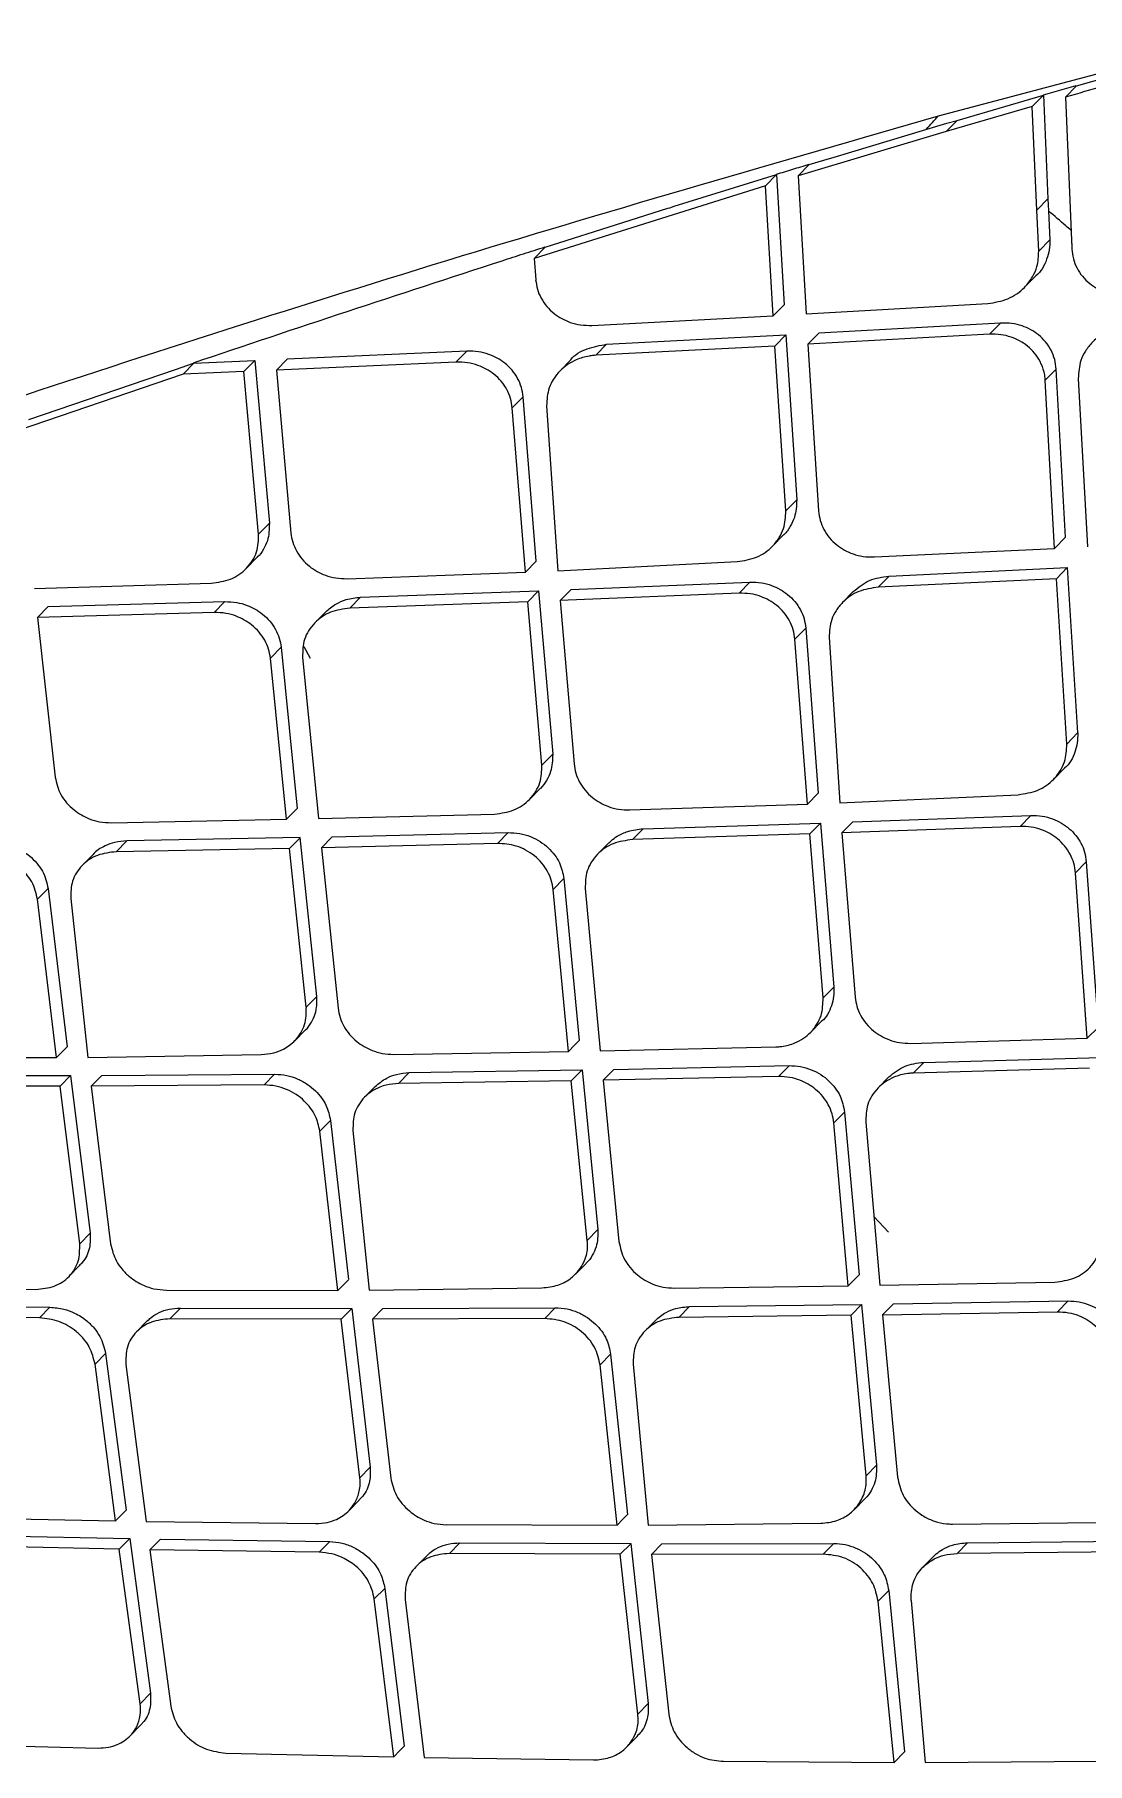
# Model space of a CAD drawing. Extents: x 939 to 1039, y 781 to 934.
# Drawn here: x 1024.192 to 1025.226, y 880.411 to 882.107 of the extents above; entities that cross this region are included whole.
import ezdxf

# ---------------------------------------------------------------- set-up
doc = ezdxf.new("R2010")
doc.units = 0
doc.header["$MEASUREMENT"] = 0
doc.layers.add('1', color=4, linetype='Continuous')

# ---------------------------------------------------------------- blocks, each defined once
blk = doc.blocks.new('Envoy')
at = {"layer": '1', "color": 3, "linetype": 'Continuous', "lineweight": 25}
for p, q in [((86.4257, 82.8524), (86.9914, 83.0027)), ((86.5612, 82.8819), (86.6465, 82.9058)), ((86.4908, 82.8617), (86.5288, 82.8726)), ((86.5287, 82.873), (86.5609, 82.8822)), ((86.5288, 82.873), (86.5331, 82.7709)), ((86.5503, 82.8708), (86.5613, 82.8819)), ((86.5503, 82.8708), (86.5563, 82.7304)), ((86.5178, 82.8615), (86.4331, 82.837)), ((86.444, 82.848), (86.4908, 82.8617)), ((86.5222, 82.7599), (86.5178, 82.8615)), ((86.4331, 82.837), (86.2879, 82.7936)), ((86.3232, 82.812), (86.4134, 82.8391)), ((86.4134, 82.839), (86.4339, 82.8451)), ((86.4331, 82.837), (86.444, 82.848)), ((86.434, 82.8451), (86.444, 82.848)), ((86.2879, 82.7936), (86.2988, 82.8046)), ((86.2989, 82.8046), (86.3133, 82.809)), ((86.3133, 82.809), (86.3232, 82.812)), ((86.2558, 82.7838), (86.0289, 82.7126)), ((86.1664, 82.7637), (86.2667, 82.7948)), ((86.2558, 82.7838), (86.2667, 82.7948)), ((86.2634, 82.6563), (86.2558, 82.7838)), ((86.2667, 82.795), (86.2741, 82.6672)), ((86.2879, 82.7936), (86.2957, 82.6581)), ((86.5222, 82.7599), (86.5331, 82.7709)), ((86.5331, 82.7709), (86.5337, 82.7592)), ((86.1159, 82.7478), (86.1602, 82.7618)), ((86.1602, 82.7618), (86.1619, 82.7623)), ((86.1619, 82.7623), (86.1664, 82.7637)), ((86.5241, 82.7198), (86.5223, 82.7599)), ((86.5337, 82.7592), (86.535, 82.7308)), ((86.0397, 82.7235), (86.1159, 82.7478)), ((86.0289, 82.7126), (86.0396, 82.7235)), ((86.5241, 82.7198), (86.535, 82.7308)), ((86.0289, 82.7126), (86.0304, 82.6916)), ((86.5101, 82.6843), (86.521, 82.6952)), ((86.2742, 82.6672), (86.2634, 82.6563)), ((86.2957, 82.6581), (86.4743, 82.6683)), ((86.0855, 82.6469), (86.2634, 82.6563)), ((86.4867, 82.6492), (86.3083, 82.6392)), ((86.4759, 82.6382), (86.4867, 82.6492)), ((86.1, 82.6283), (86.276, 82.6375)), ((86.2652, 82.6266), (86.276, 82.6375)), ((86.276, 82.6375), (86.2866, 82.4757)), ((86.2975, 82.6283), (86.3083, 82.6392)), ((86.4759, 82.6382), (86.2975, 82.6283)), ((85.7758, 82.6029), (85.7864, 82.6136)), ((85.9628, 82.6216), (85.7864, 82.6136)), ((85.9521, 82.6108), (85.9628, 82.6216)), ((86.0893, 82.6175), (86.1, 82.6283)), ((86.2652, 82.6266), (86.0893, 82.6175)), ((86.2759, 82.4649), (86.2652, 82.6266)), ((86.2975, 82.6283), (86.3081, 82.4648)), ((85.6842, 82.599), (85.5223, 82.5438)), ((85.5329, 82.5545), (85.6768, 82.6037)), ((85.6768, 82.6037), (85.6944, 82.6097)), ((85.6842, 82.599), (85.6948, 82.6097)), ((85.7438, 82.6015), (85.6842, 82.599)), ((85.6943, 82.6098), (85.7545, 82.6123)), ((85.7438, 82.6015), (85.7545, 82.6123)), ((85.7583, 82.442), (85.7438, 82.6015)), ((85.7545, 82.6123), (85.7689, 82.4527)), ((85.9521, 82.6108), (85.7758, 82.6029)), ((85.7758, 82.6029), (85.79, 82.4431)), ((86.0648, 82.613), (86.0541, 82.6021)), ((86.5305, 82.593), (86.5413, 82.6039)), ((86.5505, 82.439), (86.5413, 82.6039)), ((86.5397, 82.4281), (86.5305, 82.593)), ((86.5629, 82.5948), (86.5719, 82.4297)), ((86.0073, 82.5661), (86.018, 82.5769)), ((86.0202, 82.4049), (86.0073, 82.5661)), ((86.0308, 82.4157), (86.018, 82.5769)), ((86.0411, 82.5681), (86.052, 82.4062)), ((86.2759, 82.4649), (86.2866, 82.4757)), ((85.7583, 82.442), (85.7689, 82.4527)), ((86.2628, 82.4303), (86.2734, 82.4411)), ((86.3628, 82.4197), (86.5397, 82.4281)), ((86.5397, 82.4281), (86.5505, 82.439)), ((85.7462, 82.4084), (85.7567, 82.4191)), ((86.0202, 82.4049), (86.0308, 82.4157)), ((86.052, 82.4062), (86.2282, 82.4151)), ((85.5384, 82.3889), (85.7119, 82.394)), ((85.8452, 82.3984), (86.0202, 82.4049)), ((86.065, 82.3877), (86.2407, 82.3949)), ((86.23, 82.3841), (86.2406, 82.3949)), ((86.3665, 82.3901), (86.3772, 82.401)), ((86.5415, 82.3983), (86.3665, 82.3901)), ((86.3772, 82.401), (86.5522, 82.4092)), ((86.5522, 82.4092), (86.5415, 82.3983)), ((86.5517, 82.2361), (86.5415, 82.3983)), ((86.5522, 82.4092), (86.5623, 82.247)), ((85.8479, 82.3695), (85.8584, 82.3802)), ((85.8585, 82.3802), (86.0332, 82.3865)), ((86.0226, 82.3757), (86.0332, 82.3865)), ((86.0332, 82.3865), (86.047, 82.2263)), ((86.0544, 82.377), (86.065, 82.3877)), ((86.23, 82.3841), (86.0544, 82.377)), ((86.0544, 82.377), (86.068, 82.2166)), ((86.3421, 82.3857), (86.3314, 82.3749)), ((85.5414, 82.3604), (85.5519, 82.371)), ((85.7147, 82.3652), (85.5414, 82.3604)), ((85.5414, 82.3604), (85.5586, 82.2037)), ((85.5519, 82.371), (85.7252, 82.3759)), ((85.7147, 82.3652), (85.7252, 82.3759)), ((85.8241, 82.3657), (85.8135, 82.355)), ((86.0226, 82.3757), (85.8479, 82.3695)), ((86.0364, 82.2156), (86.0226, 82.3757)), ((86.2954, 82.3498), (86.2848, 82.339)), ((86.2954, 82.3498), (86.3076, 82.188)), ((85.7699, 82.3205), (85.7804, 82.3312)), ((85.7804, 82.3312), (85.7962, 82.173)), ((85.8026, 82.3317), (85.8088, 82.3204)), ((86.2971, 82.1773), (86.2848, 82.339)), ((86.3184, 82.3409), (86.3288, 82.1784)), ((85.7857, 82.1624), (85.7699, 82.3205)), ((85.8014, 82.3214), (85.817, 82.1631)), ((86.5517, 82.2361), (86.5623, 82.247)), ((86.047, 82.2263), (86.0364, 82.2156)), ((86.5386, 82.2015), (86.5492, 82.2123)), ((86.0242, 82.1819), (86.0347, 82.1925)), ((85.7857, 82.1624), (85.7962, 82.173)), ((86.1228, 82.1715), (86.2971, 82.1773)), ((86.2971, 82.1773), (86.3076, 82.188)), ((86.3288, 82.1784), (86.5041, 82.1865)), ((85.6138, 82.1589), (85.7857, 82.1624)), ((85.8171, 82.1631), (85.99, 82.1675)), ((86.1359, 82.1531), (86.3099, 82.1587)), ((86.2994, 82.148), (86.3099, 82.1587)), ((86.3099, 82.1587), (86.323, 81.9978)), ((86.331, 82.1491), (86.3416, 82.1598)), ((86.3416, 82.1598), (86.5164, 82.1662)), ((86.5058, 82.1554), (86.5164, 82.1662)), ((85.6186, 82.1305), (85.6291, 82.1411)), ((85.7992, 82.1444), (85.6291, 82.1411)), ((85.7887, 82.1337), (85.7991, 82.1443)), ((85.8156, 81.9885), (85.7992, 82.1444)), ((85.82, 82.1344), (85.8304, 82.145)), ((85.9927, 82.1386), (85.82, 82.1344)), ((85.8304, 82.145), (86.0032, 82.1493)), ((85.9927, 82.1386), (86.0032, 82.1493)), ((86.1016, 82.1387), (86.0911, 82.128)), ((86.1253, 82.1424), (86.1359, 82.1531)), ((86.2994, 82.148), (86.1253, 82.1424)), ((86.3125, 81.9871), (86.2994, 82.148)), ((86.5058, 82.1554), (86.331, 82.1491)), ((86.331, 82.1491), (86.344, 81.988)), ((85.5956, 82.1275), (85.5851, 82.117)), ((85.7887, 82.1337), (85.6186, 82.1305)), ((85.8051, 81.9779), (85.7887, 82.1337)), ((85.82, 82.1344), (85.8364, 81.9769)), ((86.5602, 82.1098), (86.5708, 82.1206)), ((86.5718, 81.9475), (86.5602, 82.1098)), ((86.5708, 82.1206), (86.5824, 81.9582)), ((85.5413, 82.0839), (85.5517, 82.0944)), ((85.5517, 82.0944), (85.5703, 81.9391)), ((86.058, 82.1042), (86.0475, 82.0935)), ((86.0625, 81.9346), (86.0475, 82.0935)), ((86.058, 82.1042), (86.073, 81.9452)), ((86.0789, 82.0944), (86.0937, 81.9352)), ((85.5599, 81.9286), (85.5413, 82.0839)), ((85.5739, 82.0847), (85.5907, 81.9287)), ((85.8051, 81.9779), (85.8156, 81.9885)), ((86.3125, 81.9871), (86.323, 81.9978)), ((85.7938, 81.9451), (85.8042, 81.9556)), ((86.3002, 81.9533), (86.3107, 81.964)), ((86.5718, 81.9475), (86.5824, 81.9582)), ((86.0937, 81.9352), (86.266, 81.9391)), ((86.3984, 81.9425), (86.5718, 81.9475)), ((85.3912, 81.9284), (85.5599, 81.9286)), ((85.5907, 81.9287), (85.7609, 81.9316)), ((85.8911, 81.9317), (86.0625, 81.9346)), ((86.107, 81.917), (86.2791, 81.9207)), ((86.2686, 81.91), (86.2791, 81.9206)), ((86.4008, 81.9133), (86.4113, 81.9239)), ((86.574, 81.9181), (86.4008, 81.9133)), ((86.4113, 81.9239), (86.5846, 81.9288)), ((85.4052, 81.9109), (85.5737, 81.911)), ((85.5634, 81.9004), (85.5737, 81.9109)), ((85.5738, 81.911), (85.593, 81.7563)), ((85.5941, 81.9005), (85.6045, 81.9111)), ((85.7637, 81.9017), (85.5941, 81.9005)), ((85.6045, 81.9111), (85.7741, 81.9122)), ((85.7637, 81.9017), (85.7741, 81.9122)), ((85.8958, 81.9032), (85.9062, 81.9138)), ((86.0653, 81.9058), (85.8958, 81.9032)), ((85.9062, 81.9138), (86.0758, 81.9164)), ((86.0758, 81.9164), (86.0653, 81.9058)), ((86.0809, 81.7492), (86.0653, 81.9058)), ((86.0758, 81.9164), (86.0914, 81.7598)), ((86.0965, 81.9064), (86.107, 81.917)), ((86.2686, 81.91), (86.0965, 81.9064)), ((86.0965, 81.9064), (86.1121, 81.748)), ((86.3771, 81.9096), (86.3666, 81.899)), ((85.5634, 81.9004), (85.3949, 81.9005)), ((85.5827, 81.7458), (85.5634, 81.9004)), ((85.5941, 81.9005), (85.6131, 81.7457)), ((85.8728, 81.9002), (85.8623, 81.8896)), ((86.323, 81.8645), (86.3335, 81.8751)), ((86.3335, 81.8751), (86.3477, 81.7154)), ((85.8288, 81.867), (85.8185, 81.8565)), ((85.8361, 81.7002), (85.8185, 81.8565)), ((85.8288, 81.867), (85.8465, 81.7108)), ((85.8509, 81.8572), (85.8668, 81.7003)), ((86.3372, 81.7048), (86.323, 81.8645)), ((86.3543, 81.8652), (86.3683, 81.7053)), ((86.3768, 81.7573), (86.3624, 81.7728)), ((85.593, 81.7563), (85.5827, 81.7458)), ((86.0809, 81.7492), (86.0914, 81.7598)), ((85.5721, 81.7138), (85.5823, 81.7242)), ((86.0693, 81.7161), (86.0798, 81.7267)), ((86.3372, 81.7048), (86.3477, 81.7154)), ((85.3729, 81.7031), (85.5396, 81.7012)), ((85.6678, 81.7004), (85.8361, 81.7002)), ((85.8361, 81.7002), (85.8465, 81.7107)), ((85.8668, 81.7003), (86.0365, 81.7027)), ((86.1664, 81.7024), (86.3372, 81.7048)), ((86.3683, 81.7053), (86.54, 81.7084)), ((85.3871, 81.6858), (85.5535, 81.6837)), ((85.5432, 81.6733), (85.5535, 81.6837)), ((85.6712, 81.6723), (85.6816, 81.6828)), ((85.6816, 81.6828), (85.8497, 81.6824)), ((85.8394, 81.6719), (85.8497, 81.6824)), ((85.8497, 81.6824), (85.868, 81.5267)), ((85.8804, 81.6825), (85.87, 81.6719)), ((85.8804, 81.6825), (86.0496, 81.6832)), ((86.0392, 81.6726), (86.0496, 81.6832)), ((86.1709, 81.6737), (86.1813, 81.6843)), ((86.1813, 81.6843), (86.3503, 81.6864)), ((86.3503, 81.6864), (86.3399, 81.6758)), ((86.3503, 81.6864), (86.365, 81.5288)), ((86.3814, 81.6869), (86.3709, 81.6763)), ((86.3814, 81.6869), (86.5529, 81.6899)), ((86.5529, 81.6899), (86.5424, 81.6792)), ((85.5432, 81.6733), (85.3768, 81.6754)), ((85.6491, 81.6702), (85.6386, 81.6596)), ((85.8394, 81.6719), (85.6712, 81.6723)), ((85.8577, 81.5163), (85.8394, 81.6719)), ((86.0392, 81.6726), (85.87, 81.6719)), ((85.87, 81.6719), (85.8881, 81.5161)), ((86.1479, 81.6708), (86.1375, 81.6602)), ((86.3399, 81.6758), (86.1709, 81.6737)), ((86.3546, 81.5183), (86.3399, 81.6758)), ((86.3709, 81.6763), (86.5424, 81.6792)), ((86.3709, 81.6763), (86.3856, 81.517)), ((85.6081, 81.6383), (85.5978, 81.6279)), ((85.6081, 81.6383), (85.6282, 81.4846)), ((86.0935, 81.627), (86.1039, 81.6375)), ((86.1039, 81.6375), (86.1206, 81.4803)), ((85.6179, 81.4741), (85.5978, 81.6279)), ((85.6281, 81.6276), (85.648, 81.4736)), ((86.1102, 81.4698), (86.0935, 81.627)), ((86.1259, 81.6277), (86.1408, 81.4698)), ((86.3546, 81.5183), (86.365, 81.5288)), ((85.8577, 81.5163), (85.868, 81.5267)), ((85.8469, 81.484), (85.8571, 81.4944)), ((86.3428, 81.485), (86.3533, 81.4956)), ((85.4528, 81.4776), (85.6179, 81.4741)), ((85.6179, 81.4741), (85.6282, 81.4846)), ((85.4685, 81.4603), (85.6319, 81.4567)), ((85.648, 81.4736), (85.8143, 81.4714)), ((85.9423, 81.4704), (86.1102, 81.4698)), ((86.1408, 81.4698), (86.3101, 81.4717)), ((86.4395, 81.471), (86.6097, 81.4727)), ((85.6216, 81.4463), (85.4583, 81.4499)), ((85.6319, 81.4567), (85.6216, 81.4463)), ((85.642, 81.2945), (85.6216, 81.4463)), ((85.6319, 81.4567), (85.6523, 81.3049)), ((85.8178, 81.4433), (85.6517, 81.4457)), ((85.6517, 81.4457), (85.6721, 81.2923)), ((85.662, 81.4561), (85.8281, 81.4537)), ((85.8178, 81.4433), (85.8281, 81.4537)), ((85.9456, 81.4421), (85.9559, 81.4525)), ((85.9559, 81.4525), (86.1237, 81.4518)), ((86.1133, 81.4413), (86.1237, 81.4517)), ((86.1237, 81.4518), (86.1409, 81.295)), ((86.1439, 81.4412), (86.1542, 81.4517)), ((86.1542, 81.4517), (86.323, 81.4519)), ((86.3126, 81.4414), (86.323, 81.4519)), ((86.4439, 81.4421), (86.4543, 81.4526)), ((86.6122, 81.4436), (86.4439, 81.4421)), ((86.4543, 81.4526), (86.6227, 81.4542)), ((85.9234, 81.4399), (85.9129, 81.4294)), ((86.1133, 81.4413), (85.9456, 81.4421)), ((86.1305, 81.2846), (86.1133, 81.4413)), ((86.3126, 81.4414), (86.1439, 81.4412)), ((86.1439, 81.4412), (86.1609, 81.2843)), ((86.4209, 81.4391), (86.4105, 81.4286)), ((85.8719, 81.3975), (85.8822, 81.4079)), ((85.891, 81.2426), (85.8719, 81.3975)), ((85.8823, 81.4079), (85.9012, 81.253)), ((85.9022, 81.3971), (85.921, 81.242)), ((86.3665, 81.3954), (86.3769, 81.4059)), ((86.3822, 81.2371), (86.3665, 81.3954)), ((86.3769, 81.4059), (86.3925, 81.2476)), ((86.3988, 81.3959), (86.4127, 81.237)), ((85.642, 81.2945), (85.6523, 81.3049)), ((86.1409, 81.295), (86.1306, 81.2846)), ((85.632, 81.263), (85.6422, 81.2734)), ((86.1196, 81.2521), (86.1298, 81.2625)), ((85.4375, 81.2553), (85.6008, 81.2512)), ((85.7261, 81.2463), (85.891, 81.2426)), ((85.921, 81.242), (86.087, 81.2395)), ((86.3822, 81.2371), (86.3925, 81.2476)), ((86.2147, 81.2382), (86.3822, 81.2371)), ((86.4127, 81.237), (86.5814, 81.2384))]:
    blk.add_line(p, q, dxfattribs=at)
at = {"layer": '1', "color": 3, "linetype": 'Continuous', "lineweight": 25, "flags": 128}
for points in [[(86.5288, 82.8727), (86.5226, 82.8664), (86.5178, 82.8615)], [(85.5599, 81.9286), (85.5657, 81.9345), (85.5703, 81.9391)], [(86.0625, 81.9346), (86.0684, 81.9406), (86.073, 81.9452)], [(86.1102, 81.4698), (86.116, 81.4757), (86.1206, 81.4803)], [(85.891, 81.2426), (85.8967, 81.2484), (85.9013, 81.253)]]:
    blk.add_lwpolyline(points, dxfattribs=at)
at = {"layer": '1', "color": 3, "linetype": 'Continuous', "lineweight": 25}
for points, knots in [([(86.608, 85.1276), (86.495, 85.0674), (86.2689, 84.9467), (85.9439, 84.77), (85.643, 84.6034), (85.3765, 84.4526), (85.1445, 84.3185), (84.9453, 84.201), (84.7774, 84.1002), (84.6313, 84.0109), (84.4807, 83.9176), (84.3066, 83.8076), (84.0989, 83.673), (83.8671, 83.5177), (83.6484, 83.3652), (83.4478, 83.2199), (83.2686, 83.0853), (83.0876, 82.9437), (82.9095, 82.7973), (82.7364, 82.6478), (82.6362, 82.5533), (82.5847, 82.5048)], [0, 0, 0, 0, 0.068833, 0.137769, 0.20039, 0.256632, 0.306614, 0.34969, 0.386846, 0.418097, 0.448167, 0.489757, 0.539301, 0.596459, 0.661152, 0.708565, 0.759543, 0.8143, 0.872927, 0.934736, 1, 1, 1, 1]), ([(82.5631, 82.4347), (82.6293, 82.4997), (82.7622, 82.6301), (83.0087, 82.8443), (83.2845, 83.0647), (83.5879, 83.289), (83.915, 83.5149), (84.2637, 83.741), (84.6301, 83.9658), (85.0107, 84.1883), (85.4032, 84.4085), (85.8066, 84.6267), (86.2175, 84.8435), (86.4955, 84.9878), (86.6342, 85.0598)], [0, 0, 0, 0, 0.083648, 0.167746, 0.251462, 0.334457, 0.417447, 0.500935, 0.584376, 0.667336, 0.750217, 0.833366, 0.916826, 1, 1, 1, 1]), ([(82.8264, 82.168), (82.8728, 82.1972), (82.9659, 82.2556), (83.1233, 82.353), (83.2982, 82.4586), (83.4942, 82.5751), (83.7122, 82.7021), (83.9498, 82.8411), (84.2044, 82.9872), (84.5009, 83.1552), (84.839, 83.3427), (85.2164, 83.5463), (85.6003, 83.7476), (85.9893, 83.9456), (86.3815, 84.14), (86.6449, 84.2661), (86.7766, 84.329)], [0, 0, 0, 0, 0.06234, 0.124818, 0.187363, 0.250453, 0.313852, 0.376637, 0.439458, 0.502671, 0.586016, 0.668823, 0.751616, 0.834542, 0.917364, 1, 1, 1, 1]), ([(82.9003, 82.122), (82.948, 82.1489), (83.0435, 82.2028), (83.2056, 82.2912), (83.3843, 82.391), (83.5837, 82.5031), (83.8037, 82.6288), (84.0414, 82.7682), (84.2936, 82.9164), (84.5847, 83.0881), (84.914, 83.2811), (85.28, 83.4917), (85.6514, 83.7004), (86.0276, 83.9054), (86.4073, 84.1061), (86.6633, 84.2348), (86.7912, 84.2991)], [0, 0, 0, 0, 0.062319, 0.124752, 0.187451, 0.250906, 0.314486, 0.37751, 0.44061, 0.503895, 0.587131, 0.669779, 0.75236, 0.835034, 0.917583, 1, 1, 1, 1]), ([(83.0803, 81.9946), (83.0877, 81.9984), (83.1292, 82.0199), (83.2084, 82.0598), (83.3087, 82.1138), (83.4086, 82.1676), (83.5061, 82.2176), (83.6202, 82.2753), (83.753, 82.3442), (83.9047, 82.4253), (84.0792, 82.5127), (84.2598, 82.6031), (84.4553, 82.7005), (84.6651, 82.804), (84.8883, 82.9136), (85.1175, 83.0247), (85.3498, 83.1347), (85.5891, 83.246), (85.8073, 83.3459), (85.998, 83.4315), (86.1656, 83.5055), (86.3436, 83.5827), (86.5199, 83.6584), (86.675, 83.7242), (86.767, 83.7614), (86.8068, 83.7775)], [0, 0, 0, 0, 0.0097383, 0.0546015, 0.1000331, 0.1320561, 0.1702625, 0.2056371, 0.2487951, 0.3001588, 0.3461506, 0.3974851, 0.4466417, 0.498592, 0.5558792, 0.6112052, 0.6642788, 0.7210908, 0.7793451, 0.8161975, 0.852883, 0.8945569, 0.9379496, 0.9731377, 1, 1, 1, 1]), ([(86.8126, 83.763), (86.6663, 83.7022), (86.3733, 83.5804), (85.9388, 83.3903), (85.5097, 83.1941), (85.0875, 82.9951), (84.7287, 82.8188), (84.431, 82.6721), (84.1922, 82.5517), (83.9632, 82.4399), (83.7329, 82.3199), (83.4986, 82.2077), (83.2759, 82.0934), (83.1457, 82.0274), (83.0805, 81.9944)], [0, 0, 0, 0, 0.099304, 0.198802, 0.298385, 0.398317, 0.498406, 0.560917, 0.623789, 0.687365, 0.750255, 0.83339, 0.916532, 1, 1, 1, 1]), ([(86.6356, 82.8947), (86.6197, 82.8903), (86.5913, 82.8824), (86.5629, 82.8744), (86.5503, 82.8708)], [0, 0, 0, 0, 0.557824, 1, 1, 1, 1]), ([(83.2857, 81.7469), (83.3439, 81.7701), (83.4609, 81.8167), (83.6646, 81.8974), (83.8851, 81.984), (84.1224, 82.0758), (84.3738, 82.1712), (84.6847, 82.2864), (85.0594, 82.4209), (85.5001, 82.5704), (85.9561, 82.7171), (86.269, 82.8073), (86.4257, 82.8524)], [0, 0, 0, 0, 0.0809764, 0.1627061, 0.2454562, 0.3257698, 0.4077133, 0.4912675, 0.6164636, 0.7433262, 0.8714638, 1, 1, 1, 1]), ([(86.4138, 82.8395), (86.4158, 82.8417), (86.4197, 82.846), (86.4237, 82.8503), (86.4257, 82.8524)], [0, 0, 0, 0, 0.5000204, 1, 1, 1, 1]), ([(86.2667, 82.7952), (86.272, 82.7968), (86.2827, 82.8001), (86.2934, 82.8033), (86.2988, 82.805)], [0, 0, 0, 0, 0.50005, 1, 1, 1, 1]), ([(86.5559, 82.74), (86.5542, 82.7415), (86.5468, 82.7479), (86.5394, 82.7543), (86.5337, 82.7592)], [0, 0, 0, 0, 0.230169, 1, 1, 1, 1]), ([(85.9973, 82.7103), (86.0043, 82.7126), (86.0184, 82.7171), (86.0325, 82.7216), (86.0395, 82.7239)], [0, 0, 0, 0, 0.500034, 1, 1, 1, 1]), ([(86.4743, 82.6683), (86.481, 82.6694), (86.4944, 82.6717), (86.5092, 82.6821), (86.518, 82.6937), (86.5235, 82.7059), (86.5239, 82.7146), (86.5241, 82.7198)], [0, 0, 0, 0, 0.249809, 0.498536, 0.66536, 0.804468, 1, 1, 1, 1]), ([(86.535, 82.7308), (86.535, 82.7275), (86.5349, 82.7209), (86.5311, 82.7087), (86.5265, 82.6992), (86.5211, 82.6954), (86.521, 82.6953)], [0, 0, 0, 0, 0.249989, 0.498482, 0.991477, 1, 1, 1, 1]), ([(86.5563, 82.7304), (86.5564, 82.7288), (86.5565, 82.7259), (86.5567, 82.723), (86.5567, 82.7218)], [0, 0, 0, 0, 0.560085, 1, 1, 1, 1]), ([(86.5567, 82.7218), (86.5571, 82.7186), (86.5578, 82.7122), (86.5614, 82.703), (86.5668, 82.6948), (86.5759, 82.6857), (86.5876, 82.6795), (86.6005, 82.6764), (86.6076, 82.6764), (86.6113, 82.6764)], [0, 0, 0, 0, 0.125524, 0.250503, 0.375627, 0.501391, 0.732587, 0.861777, 1, 1, 1, 1]), ([(85.6943, 82.6101), (85.7445, 82.627), (85.8449, 82.6607), (85.9465, 82.6937), (85.9973, 82.7102)], [0, 0, 0, 0, 0.499971, 1, 1, 1, 1]), ([(86.0303, 82.6916), (86.0308, 82.6885), (86.0316, 82.6823), (86.0354, 82.6734), (86.0409, 82.6653), (86.0501, 82.6564), (86.0617, 82.6502), (86.0746, 82.6469), (86.0818, 82.6469), (86.0855, 82.6469)], [0, 0, 0, 0, 0.123476, 0.247773, 0.373372, 0.500671, 0.728986, 0.859186, 1, 1, 1, 1]), ([(86.5413, 82.6039), (86.541, 82.6071), (86.5402, 82.6135), (86.5365, 82.6226), (86.5311, 82.6308), (86.5221, 82.6398), (86.5105, 82.646), (86.4975, 82.6492), (86.4904, 82.6492), (86.4867, 82.6492)], [0, 0, 0, 0, 0.126084, 0.251222, 0.376087, 0.501242, 0.730413, 0.860153, 1, 1, 1, 1]), ([(86.5305, 82.593), (86.5305, 82.593), (86.5305, 82.5933), (86.5305, 82.5941), (86.5303, 82.5968), (86.5291, 82.6028), (86.526, 82.6112), (86.5203, 82.6198), (86.5113, 82.6288), (86.4997, 82.635), (86.4867, 82.6382), (86.4796, 82.6382), (86.4759, 82.6382)], [0, 0, 0, 0, 0.003573, 0.009889, 0.031041, 0.107673, 0.251172, 0.375168, 0.50141, 0.730504, 0.860213, 1, 1, 1, 1]), ([(86.6127, 82.6462), (86.606, 82.6451), (86.5926, 82.6429), (86.5784, 82.6328), (86.5699, 82.6221), (86.5639, 82.6103), (86.5633, 82.6008), (86.5629, 82.5948)], [0, 0, 0, 0, 0.248307, 0.498837, 0.639344, 0.769697, 1, 1, 1, 1]), ([(86.018, 82.5769), (86.0176, 82.58), (86.0167, 82.5862), (86.0129, 82.595), (86.0074, 82.6031), (85.9983, 82.6119), (85.9868, 82.6181), (85.9738, 82.6215), (85.9666, 82.6216), (85.9628, 82.6216)], [0, 0, 0, 0, 0.123915, 0.248306, 0.373704, 0.500519, 0.725664, 0.856748, 1, 1, 1, 1]), ([(86.0893, 82.6175), (86.0885, 82.6174), (86.0864, 82.6173), (86.0798, 82.6164), (86.0679, 82.613), (86.0558, 82.6048), (86.0477, 82.5946), (86.0419, 82.5833), (86.0414, 82.574), (86.0411, 82.5681)], [0, 0, 0, 0, 0.029825, 0.081451, 0.249796, 0.499939, 0.636953, 0.765956, 1, 1, 1, 1]), ([(86.0648, 82.613), (86.0648, 82.613), (86.0683, 82.6182), (86.0806, 82.625), (86.0936, 82.6272), (86.1, 82.6283)], [0, 0, 0, 0, 0.001114, 0.500794, 1, 1, 1, 1]), ([(86.0073, 82.5661), (86.0069, 82.5691), (86.006, 82.5753), (86.0022, 82.5842), (85.9967, 82.5923), (85.9876, 82.6011), (85.9761, 82.6073), (85.9632, 82.6107), (85.9559, 82.6107), (85.9521, 82.6108)], [0, 0, 0, 0, 0.12395, 0.24835, 0.373744, 0.500536, 0.725684, 0.85676, 1, 1, 1, 1]), ([(86.2282, 82.4151), (86.2348, 82.4162), (86.2478, 82.4182), (86.2615, 82.428), (86.2695, 82.4383), (86.2751, 82.4497), (86.2756, 82.459), (86.2759, 82.4649)], [0, 0, 0, 0, 0.249357, 0.499184, 0.637951, 0.767711, 1, 1, 1, 1]), ([(86.2866, 82.4757), (86.2863, 82.4698), (86.2859, 82.4606), (86.2802, 82.4496), (86.2766, 82.4434), (86.2735, 82.4413), (86.2734, 82.4412)], [0, 0, 0, 0, 0.455087, 0.71127, 0.986396, 1, 1, 1, 1]), ([(86.3081, 82.4648), (86.3085, 82.4617), (86.3093, 82.4555), (86.313, 82.4465), (86.3185, 82.4383), (86.3276, 82.4294), (86.3392, 82.4231), (86.352, 82.4198), (86.3591, 82.4197), (86.3628, 82.4197)], [0, 0, 0, 0, 0.12399, 0.248546, 0.374125, 0.501049, 0.730553, 0.860307, 1, 1, 1, 1]), ([(85.7689, 82.4527), (85.7688, 82.4469), (85.7686, 82.4378), (85.7631, 82.427), (85.7596, 82.4213), (85.7568, 82.4192), (85.7567, 82.4191)], [0, 0, 0, 0, 0.466438, 0.720504, 0.988327, 1, 1, 1, 1]), ([(85.7119, 82.394), (85.7184, 82.3949), (85.7313, 82.3966), (85.7448, 82.406), (85.7525, 82.4159), (85.7579, 82.427), (85.7582, 82.4361), (85.7583, 82.442)], [0, 0, 0, 0, 0.24982, 0.499425, 0.634866, 0.763467, 1, 1, 1, 1]), ([(85.79, 82.4431), (85.7905, 82.4401), (85.7914, 82.4341), (85.7953, 82.4254), (85.8008, 82.4173), (85.8099, 82.4085), (85.8214, 82.4022), (85.8343, 82.3987), (85.8415, 82.3985), (85.8452, 82.3984)], [0, 0, 0, 0, 0.121649, 0.245435, 0.371676, 0.50049, 0.725295, 0.856464, 1, 1, 1, 1]), ([(86.2407, 82.3949), (86.2444, 82.3949), (86.2516, 82.3948), (86.2645, 82.3913), (86.276, 82.385), (86.285, 82.3761), (86.2904, 82.368), (86.2942, 82.3591), (86.295, 82.3529), (86.2955, 82.3498)], [0, 0, 0, 0, 0.142179, 0.272964, 0.500018, 0.626392, 0.751556, 0.875938, 1, 1, 1, 1]), ([(86.3421, 82.3857), (86.3471, 82.3899), (86.3572, 82.3982), (86.3705, 82.4), (86.3772, 82.401)], [0, 0, 0, 0, 0.500174, 1, 1, 1, 1]), ([(85.8241, 82.3657), (85.8273, 82.3685), (85.8333, 82.3736), (85.8451, 82.3787), (85.8537, 82.3797), (85.8584, 82.3802)], [0, 0, 0, 0, 0.341316, 0.632037, 1, 1, 1, 1]), ([(86.2848, 82.339), (86.2844, 82.3421), (86.2835, 82.3483), (86.2797, 82.3572), (86.2743, 82.3654), (86.2653, 82.3742), (86.2538, 82.3805), (86.2409, 82.384), (86.2337, 82.3841), (86.23, 82.3841)], [0, 0, 0, 0, 0.124563, 0.249286, 0.374565, 0.500864, 0.727518, 0.858062, 1, 1, 1, 1]), ([(86.3665, 82.3901), (86.36, 82.3891), (86.3469, 82.3872), (86.3331, 82.3775), (86.325, 82.3674), (86.3192, 82.356), (86.3187, 82.3468), (86.3184, 82.3409)], [0, 0, 0, 0, 0.24935, 0.499151, 0.637166, 0.766658, 1, 1, 1, 1]), ([(85.7699, 82.3205), (85.7694, 82.3235), (85.7685, 82.3295), (85.7646, 82.3382), (85.759, 82.3462), (85.75, 82.3549), (85.7387, 82.3612), (85.7259, 82.3649), (85.7186, 82.3651), (85.7147, 82.3652)], [0, 0, 0, 0, 0.122315, 0.246274, 0.372188, 0.500391, 0.719849, 0.852435, 1, 1, 1, 1]), ([(85.7252, 82.3759), (85.7291, 82.3758), (85.7365, 82.3755), (85.7493, 82.3719), (85.7607, 82.3656), (85.7696, 82.3568), (85.7752, 82.3488), (85.779, 82.3401), (85.78, 82.3341), (85.7805, 82.3312)], [0, 0, 0, 0, 0.147776, 0.280691, 0.501388, 0.629342, 0.754881, 0.878349, 1, 1, 1, 1]), ([(85.8479, 82.3695), (85.8414, 82.3686), (85.8284, 82.3668), (85.815, 82.3574), (85.8072, 82.3476), (85.8018, 82.3365), (85.8016, 82.3274), (85.8015, 82.3214)], [0, 0, 0, 0, 0.249364, 0.499423, 0.633701, 0.761946, 1, 1, 1, 1]), ([(86.5624, 82.247), (86.5624, 82.2437), (86.5624, 82.2373), (86.5589, 82.2255), (86.5546, 82.2162), (86.5493, 82.2125), (86.5491, 82.2124)], [0, 0, 0, 0, 0.25034, 0.498043, 0.985396, 1, 1, 1, 1]), ([(86.047, 82.2263), (86.0468, 82.2204), (86.0465, 82.2113), (86.0412, 82.2002), (86.0372, 82.195), (86.0348, 82.1926), (86.0347, 82.1926)], [0, 0, 0, 0, 0.467201, 0.723516, 0.994645, 1, 1, 1, 1]), ([(86.5041, 82.1865), (86.5106, 82.1875), (86.5237, 82.1895), (86.5374, 82.1993), (86.5454, 82.2096), (86.5509, 82.221), (86.5514, 82.2302), (86.5517, 82.2361)], [0, 0, 0, 0, 0.249116, 0.498876, 0.638424, 0.768497, 1, 1, 1, 1]), ([(85.99, 82.1675), (85.9965, 82.1684), (86.0094, 82.1701), (86.0229, 82.1795), (86.0306, 82.1895), (86.036, 82.2006), (86.0362, 82.2097), (86.0364, 82.2156)], [0, 0, 0, 0, 0.250065, 0.499192, 0.635487, 0.764464, 1, 1, 1, 1]), ([(86.068, 82.2166), (86.0684, 82.2136), (86.0694, 82.2075), (86.0732, 82.1987), (86.0787, 82.1906), (86.0877, 82.1817), (86.0992, 82.1753), (86.112, 82.1718), (86.1191, 82.1716), (86.1228, 82.1715)], [0, 0, 0, 0, 0.122409, 0.246473, 0.372568, 0.5008, 0.727413, 0.858026, 1, 1, 1, 1]), ([(85.5586, 82.2037), (85.56, 82.1978), (85.5621, 82.1889), (85.5697, 82.1783), (85.5786, 82.1697), (85.5899, 82.1632), (85.6026, 82.1594), (85.6099, 82.1591), (85.6138, 82.1589)], [0, 0, 0, 0, 0.241805, 0.368904, 0.49983, 0.717152, 0.850492, 1, 1, 1, 1]), ([(86.5164, 82.1662), (86.5202, 82.1661), (86.5274, 82.1659), (86.5406, 82.1623), (86.5548, 82.1541), (86.5648, 82.1416), (86.5696, 82.1301), (86.5704, 82.1238), (86.5708, 82.1206)], [0, 0, 0, 0, 0.141905, 0.275246, 0.515719, 0.748503, 0.872901, 1, 1, 1, 1]), ([(85.4966, 82.1392), (85.5007, 82.139), (85.5083, 82.1386), (85.5211, 82.1345), (85.5321, 82.1281), (85.5407, 82.1196), (85.5483, 82.1091), (85.5504, 82.1002), (85.5517, 82.0944)], [0, 0, 0, 0, 0.157981, 0.294595, 0.502871, 0.632647, 0.758848, 1, 1, 1, 1]), ([(85.6291, 82.1411), (85.625, 82.1408), (85.6175, 82.1402), (85.606, 82.1358), (85.5985, 82.1314), (85.5956, 82.1276), (85.5956, 82.1275)], [0, 0, 0, 0, 0.315272, 0.586935, 0.998235, 1, 1, 1, 1]), ([(86.0475, 82.0935), (86.047, 82.0966), (86.0461, 82.1027), (86.0422, 82.1114), (86.0366, 82.1196), (86.0293, 82.1267), (86.0207, 82.1324), (86.0086, 82.1377), (85.999, 82.1383), (85.9927, 82.1386)], [0, 0, 0, 0, 0.123887, 0.248462, 0.374013, 0.504681, 0.63505, 0.761092, 1, 1, 1, 1]), ([(86.0032, 82.1493), (86.007, 82.1492), (86.0145, 82.1489), (86.0253, 82.1457), (86.0348, 82.1408), (86.0451, 82.1327), (86.0547, 82.1204), (86.0569, 82.1094), (86.058, 82.1042)], [0, 0, 0, 0, 0.147127, 0.287719, 0.421892, 0.549777, 0.786219, 1, 1, 1, 1]), ([(86.1253, 82.1424), (86.1189, 82.1415), (86.1059, 82.1398), (86.0925, 82.1304), (86.0847, 82.1205), (86.0793, 82.1094), (86.0791, 82.1003), (86.0789, 82.0944)], [0, 0, 0, 0, 0.249673, 0.499171, 0.634447, 0.763072, 1, 1, 1, 1]), ([(86.1016, 82.1387), (86.1025, 82.1395), (86.1052, 82.1422), (86.1113, 82.1466), (86.1217, 82.1515), (86.1307, 82.1525), (86.1359, 82.1531)], [0, 0, 0, 0, 0.099626, 0.302905, 0.603174, 1, 1, 1, 1]), ([(86.5602, 82.1098), (86.5598, 82.113), (86.559, 82.1192), (86.5552, 82.1282), (86.5498, 82.1364), (86.5409, 82.1453), (86.5294, 82.1517), (86.5166, 82.1552), (86.5095, 82.1553), (86.5058, 82.1554)], [0, 0, 0, 0, 0.125198, 0.250189, 0.375361, 0.50113, 0.729246, 0.859336, 1, 1, 1, 1]), ([(85.5413, 82.0839), (85.5399, 82.0897), (85.5378, 82.0986), (85.5302, 82.1092), (85.5207, 82.1183), (85.5057, 82.1269), (85.4927, 82.1281), (85.4862, 82.1287)], [0, 0, 0, 0, 0.243092, 0.370078, 0.500547, 0.749826, 1, 1, 1, 1]), ([(85.6186, 82.1305), (85.6123, 82.1298), (85.5996, 82.1283), (85.5866, 82.1194), (85.5793, 82.11), (85.5741, 82.0994), (85.574, 82.0905), (85.5739, 82.0847)], [0, 0, 0, 0, 0.249608, 0.499419, 0.630827, 0.75811, 1, 1, 1, 1]), ([(85.8041, 81.9557), (85.8042, 81.9558), (85.8069, 81.9577), (85.8102, 81.9632), (85.8155, 81.9737), (85.8156, 81.9827), (85.8156, 81.9885)], [0, 0, 0, 0, 0.011147, 0.274647, 0.527427, 1, 1, 1, 1]), ([(86.266, 81.9391), (86.2667, 81.9391), (86.2688, 81.9392), (86.2752, 81.9398), (86.287, 81.943), (86.2989, 81.951), (86.3066, 81.961), (86.312, 81.9721), (86.3123, 81.9812), (86.3125, 81.9871)], [0, 0, 0, 0, 0.026875, 0.077648, 0.250602, 0.499466, 0.636591, 0.765778, 1, 1, 1, 1]), ([(86.323, 81.9978), (86.3231, 81.9946), (86.3232, 81.9883), (86.32, 81.9767), (86.3159, 81.9676), (86.3107, 81.9641), (86.3106, 81.964)], [0, 0, 0, 0, 0.25361, 0.50322, 0.99005, 1, 1, 1, 1]), ([(86.3439, 81.988), (86.3444, 81.9849), (86.3453, 81.9788), (86.349, 81.97), (86.3545, 81.9618), (86.3635, 81.9528), (86.3749, 81.9464), (86.3876, 81.9428), (86.3947, 81.9426), (86.3984, 81.9425)], [0, 0, 0, 0, 0.123173, 0.247553, 0.373421, 0.501005, 0.729413, 0.859505, 1, 1, 1, 1]), ([(85.7609, 81.9316), (85.765, 81.932), (85.7727, 81.9326), (85.7842, 81.9372), (85.7934, 81.9439), (85.8, 81.9525), (85.805, 81.9632), (85.8051, 81.9721), (85.8052, 81.9779)], [0, 0, 0, 0, 0.165226, 0.303773, 0.500086, 0.633297, 0.761102, 1, 1, 1, 1]), ([(85.8364, 81.9769), (85.8369, 81.9739), (85.8379, 81.9678), (85.8419, 81.9591), (85.8474, 81.9512), (85.8563, 81.9425), (85.8674, 81.9361), (85.8801, 81.9322), (85.8873, 81.9319), (85.8911, 81.9317)], [0, 0, 0, 0, 0.124832, 0.249763, 0.375039, 0.500601, 0.72158, 0.853699, 1, 1, 1, 1]), ([(86.2791, 81.9207), (86.2828, 81.9205), (86.2902, 81.9202), (86.3008, 81.917), (86.3103, 81.9122), (86.3206, 81.904), (86.3302, 81.8917), (86.3324, 81.8805), (86.3335, 81.8751)], [0, 0, 0, 0, 0.14495, 0.283978, 0.417213, 0.544768, 0.782485, 1, 1, 1, 1]), ([(86.3771, 81.9096), (86.3819, 81.9136), (86.3917, 81.9216), (86.4047, 81.9232), (86.4113, 81.9239)], [0, 0, 0, 0, 0.495801, 1, 1, 1, 1]), ([(85.8185, 81.8565), (85.8173, 81.8616), (85.815, 81.8723), (85.8056, 81.8844), (85.7953, 81.8926), (85.7858, 81.8977), (85.7751, 81.9011), (85.7676, 81.9015), (85.7637, 81.9017)], [0, 0, 0, 0, 0.210758, 0.446644, 0.57491, 0.709867, 0.851523, 1, 1, 1, 1]), ([(85.7741, 81.9122), (85.7781, 81.912), (85.7858, 81.9116), (85.7967, 81.9079), (85.8063, 81.9027), (85.8164, 81.8944), (85.8255, 81.8824), (85.8278, 81.8719), (85.8289, 81.867)], [0, 0, 0, 0, 0.152977, 0.297908, 0.434806, 0.563729, 0.797064, 1, 1, 1, 1]), ([(85.8958, 81.9032), (85.8917, 81.9029), (85.8853, 81.9024), (85.8735, 81.8984), (85.8638, 81.8921), (85.8564, 81.8826), (85.8512, 81.872), (85.851, 81.863), (85.8509, 81.8572)], [0, 0, 0, 0, 0.162328, 0.250217, 0.499788, 0.631993, 0.7595, 1, 1, 1, 1]), ([(85.8728, 81.9002), (85.8763, 81.9032), (85.8825, 81.9083), (85.8942, 81.9128), (85.902, 81.9134), (85.9062, 81.9138)], [0, 0, 0, 0, 0.387919, 0.666392, 1, 1, 1, 1]), ([(86.323, 81.8645), (86.3225, 81.8675), (86.3216, 81.8736), (86.3178, 81.8825), (86.3124, 81.8906), (86.3035, 81.8995), (86.2922, 81.9059), (86.2795, 81.9096), (86.2723, 81.9099), (86.2686, 81.91)], [0, 0, 0, 0, 0.123854, 0.248399, 0.373972, 0.500846, 0.72545, 0.856562, 1, 1, 1, 1]), ([(86.4008, 81.9133), (86.4007, 81.9133), (86.4005, 81.9133), (86.4, 81.9132), (86.3983, 81.9132), (86.392, 81.9126), (86.38, 81.9094), (86.3679, 81.9013), (86.3602, 81.8914), (86.3547, 81.8802), (86.3545, 81.8711), (86.3543, 81.8652)], [0, 0, 0, 0, 0.002158, 0.006087, 0.019418, 0.067668, 0.250105, 0.499393, 0.635444, 0.764288, 1, 1, 1, 1]), ([(85.593, 81.7563), (85.5931, 81.7515), (85.5932, 81.7411), (85.5882, 81.7301), (85.5832, 81.7254), (85.5821, 81.7243)], [0, 0, 0, 0, 0.406692, 0.871521, 1, 1, 1, 1]), ([(86.0365, 81.7027), (86.0418, 81.7033), (86.0519, 81.7043), (86.064, 81.7108), (86.0724, 81.7188), (86.0786, 81.729), (86.0818, 81.7396), (86.0812, 81.7467), (86.081, 81.7492)], [0, 0, 0, 0, 0.210148, 0.395985, 0.557499, 0.694636, 0.895213, 1, 1, 1, 1]), ([(86.0914, 81.7597), (86.0913, 81.754), (86.0912, 81.745), (86.086, 81.7345), (86.0826, 81.7289), (86.0799, 81.7269), (86.0798, 81.7268)], [0, 0, 0, 0, 0.467768, 0.720829, 0.98631, 1, 1, 1, 1]), ([(86.54, 81.7084), (86.5464, 81.7092), (86.5593, 81.7109), (86.5728, 81.7203), (86.5805, 81.7303), (86.5859, 81.7415), (86.5862, 81.7506), (86.5865, 81.7565)], [0, 0, 0, 0, 0.249674, 0.498777, 0.637136, 0.766869, 1, 1, 1, 1]), ([(85.5396, 81.7012), (85.5458, 81.7018), (85.5583, 81.703), (85.5709, 81.7116), (85.5779, 81.7208), (85.5828, 81.7312), (85.5827, 81.74), (85.5827, 81.7458)], [0, 0, 0, 0, 0.249659, 0.499357, 0.629593, 0.756548, 1, 1, 1, 1]), ([(85.6131, 81.7457), (85.6145, 81.74), (85.6167, 81.7312), (85.6241, 81.7207), (85.6328, 81.7121), (85.6436, 81.7055), (85.6561, 81.7012), (85.6637, 81.7007), (85.6678, 81.7004)], [0, 0, 0, 0, 0.239329, 0.367152, 0.499925, 0.705302, 0.841565, 1, 1, 1, 1]), ([(86.1121, 81.748), (86.1134, 81.7421), (86.1154, 81.733), (86.1228, 81.7223), (86.1317, 81.7134), (86.143, 81.7068), (86.1556, 81.703), (86.1627, 81.7026), (86.1664, 81.7024)], [0, 0, 0, 0, 0.244433, 0.371012, 0.500162, 0.724798, 0.856158, 1, 1, 1, 1]), ([(85.5535, 81.6837), (85.5581, 81.6833), (85.5663, 81.6827), (85.5787, 81.6779), (85.589, 81.6714), (85.5971, 81.6633), (85.6045, 81.6527), (85.6067, 81.644), (85.6081, 81.6383)], [0, 0, 0, 0, 0.177512, 0.320303, 0.500947, 0.633451, 0.760942, 1, 1, 1, 1]), ([(85.6492, 81.67), (85.6503, 81.6712), (85.6535, 81.6746), (85.6607, 81.6787), (85.6704, 81.6822), (85.6778, 81.6826), (85.6816, 81.6828)], [0, 0, 0, 0, 0.137524, 0.410656, 0.698108, 1, 1, 1, 1]), ([(86.0496, 81.6832), (86.0535, 81.6829), (86.061, 81.6825), (86.0717, 81.679), (86.0812, 81.6738), (86.0914, 81.6655), (86.1006, 81.6533), (86.1029, 81.6426), (86.1039, 81.6375)], [0, 0, 0, 0, 0.149637, 0.29213, 0.427554, 0.555999, 0.791209, 1, 1, 1, 1]), ([(86.1479, 81.6708), (86.1512, 81.6736), (86.1571, 81.6786), (86.1687, 81.6832), (86.1768, 81.6839), (86.1813, 81.6843)], [0, 0, 0, 0, 0.361182, 0.646153, 1, 1, 1, 1]), ([(86.5529, 81.6899), (86.5566, 81.6897), (86.5638, 81.6894), (86.5742, 81.6862), (86.5836, 81.6814), (86.5939, 81.6733), (86.6036, 81.6607), (86.6058, 81.6494), (86.6068, 81.6439)], [0, 0, 0, 0, 0.14265, 0.280037, 0.412247, 0.539449, 0.778483, 1, 1, 1, 1]), ([(85.5978, 81.6279), (85.5963, 81.6336), (85.5942, 81.6423), (85.5867, 81.6529), (85.5773, 81.6622), (85.5625, 81.6711), (85.5496, 81.6725), (85.5432, 81.6733)], [0, 0, 0, 0, 0.240706, 0.36833, 0.500625, 0.749892, 1, 1, 1, 1]), ([(85.6712, 81.6723), (85.665, 81.6717), (85.6525, 81.6704), (85.6399, 81.6618), (85.6328, 81.6527), (85.6279, 81.6422), (85.628, 81.6334), (85.6281, 81.6276)], [0, 0, 0, 0, 0.249688, 0.499344, 0.628316, 0.754864, 1, 1, 1, 1]), ([(86.0935, 81.627), (86.0922, 81.633), (86.0902, 81.642), (86.0827, 81.6527), (86.0734, 81.662), (86.0587, 81.6707), (86.0457, 81.672), (86.0392, 81.6726)], [0, 0, 0, 0, 0.245736, 0.372133, 0.500744, 0.749884, 1, 1, 1, 1]), ([(86.1709, 81.6737), (86.1646, 81.673), (86.1519, 81.6715), (86.1389, 81.6626), (86.1315, 81.6531), (86.1263, 81.6424), (86.1261, 81.6335), (86.1259, 81.6277)], [0, 0, 0, 0, 0.249713, 0.499141, 0.632685, 0.760763, 1, 1, 1, 1]), ([(86.5424, 81.6792), (86.546, 81.6791), (86.5531, 81.6788), (86.5658, 81.6751), (86.577, 81.6685), (86.5859, 81.6595), (86.5913, 81.6514), (86.595, 81.6425), (86.5959, 81.6363), (86.5964, 81.6333)], [0, 0, 0, 0, 0.141478, 0.271877, 0.498942, 0.625062, 0.750412, 0.875302, 1, 1, 1, 1]), ([(86.365, 81.5288), (86.3649, 81.5231), (86.3648, 81.5142), (86.3597, 81.5034), (86.3559, 81.4981), (86.3534, 81.4958), (86.3533, 81.4957)], [0, 0, 0, 0, 0.464059, 0.717732, 0.985455, 1, 1, 1, 1]), ([(85.8143, 81.4714), (85.8182, 81.4716), (85.8253, 81.472), (85.8369, 81.476), (85.8461, 81.4824), (85.8533, 81.4918), (85.8574, 81.5018), (85.8585, 81.5111), (85.8577, 81.5157), (85.8577, 81.5163)], [0, 0, 0, 0, 0.15315, 0.28314, 0.502403, 0.626631, 0.793331, 0.975025, 1, 1, 1, 1]), ([(85.868, 81.5267), (85.868, 81.5221), (85.8682, 81.5119), (85.8632, 81.5008), (85.8582, 81.4958), (85.8569, 81.4946)], [0, 0, 0, 0, 0.389921, 0.849213, 1, 1, 1, 1]), ([(85.8881, 81.5161), (85.8894, 81.5103), (85.8915, 81.5014), (85.8989, 81.4908), (85.9076, 81.482), (85.9186, 81.4753), (85.9311, 81.4711), (85.9384, 81.4706), (85.9423, 81.4703)], [0, 0, 0, 0, 0.241174, 0.368533, 0.499984, 0.714863, 0.848729, 1, 1, 1, 1]), ([(86.3101, 81.4717), (86.3155, 81.4722), (86.3256, 81.4733), (86.3378, 81.48), (86.3462, 81.4882), (86.3523, 81.4984), (86.3553, 81.5089), (86.3548, 81.5159), (86.3546, 81.5183)], [0, 0, 0, 0, 0.213589, 0.401904, 0.564963, 0.702667, 0.901424, 1, 1, 1, 1]), ([(86.3856, 81.517), (86.3869, 81.511), (86.3888, 81.5018), (86.3962, 81.4911), (86.4031, 81.484), (86.4118, 81.4779), (86.4219, 81.4734), (86.4316, 81.4711), (86.4375, 81.471), (86.4395, 81.471)], [0, 0, 0, 0, 0.245693, 0.371923, 0.499875, 0.622566, 0.770392, 0.921274, 1, 1, 1, 1]), ([(86.8127, 78.0479), (86.3816, 78.4645), (85.719, 79.1049), (84.512, 80.2456), (83.7379, 80.9714), (83.1987, 81.4769)], [0, 0, 0, 0, 0.360925, 0.55487, 1, 1, 1, 1]), ([(83.1475, 81.447), (83.2842, 81.3138), (83.5619, 81.0432), (83.9708, 80.6456), (84.3635, 80.2641), (84.725, 79.9132), (85.0553, 79.5927), (85.3361, 79.3202), (85.5712, 79.092), (85.7649, 78.904), (85.9392, 78.7347), (86.095, 78.5833), (86.2427, 78.4397), (86.4115, 78.2756), (86.6176, 78.0752), (86.8674, 77.8321), (87.1485, 77.5585), (87.4608, 77.2543), (87.8044, 76.9195), (88.1712, 76.5618), (88.5601, 76.1825), (88.9702, 75.7828), (89.4083, 75.356), (89.8596, 74.9167), (90.1652, 74.6199), (90.3153, 74.4742)], [0, 0, 0, 0, 0.057229, 0.116343, 0.171086, 0.221472, 0.267495, 0.309155, 0.33883, 0.365816, 0.390114, 0.411724, 0.431001, 0.451887, 0.482371, 0.517227, 0.556456, 0.600057, 0.648031, 0.700382, 0.753756, 0.81103, 0.872191, 0.937256, 1, 1, 1, 1]), ([(85.6517, 81.4457), (85.6536, 81.4477), (85.657, 81.4511), (85.6605, 81.4546), (85.662, 81.4561)], [0, 0, 0, 0, 0.559978, 1, 1, 1, 1]), ([(85.8719, 81.3975), (85.8706, 81.4033), (85.8684, 81.4121), (85.861, 81.4227), (85.8527, 81.4312), (85.8421, 81.4378), (85.8297, 81.4423), (85.822, 81.4429), (85.8178, 81.4433)], [0, 0, 0, 0, 0.242266, 0.369262, 0.499836, 0.698203, 0.836271, 1, 1, 1, 1]), ([(85.8281, 81.4537), (85.8322, 81.4534), (85.84, 81.4528), (85.8511, 81.4487), (85.8606, 81.443), (85.8705, 81.4344), (85.879, 81.4225), (85.8812, 81.4125), (85.8823, 81.4079)], [0, 0, 0, 0, 0.158889, 0.308124, 0.447688, 0.577601, 0.80767, 1, 1, 1, 1]), ([(85.9236, 81.4398), (85.9245, 81.4408), (85.9275, 81.4441), (85.9345, 81.4482), (85.9445, 81.4519), (85.952, 81.4523), (85.9559, 81.4525)], [0, 0, 0, 0, 0.117574, 0.394769, 0.688923, 1, 1, 1, 1]), ([(86.323, 81.452), (86.3267, 81.4517), (86.3341, 81.4513), (86.3446, 81.4478), (86.354, 81.4428), (86.3641, 81.4345), (86.3735, 81.4221), (86.3758, 81.4111), (86.3769, 81.4059)], [0, 0, 0, 0, 0.146289, 0.286387, 0.420378, 0.548336, 0.78546, 1, 1, 1, 1]), ([(86.4209, 81.4391), (86.4218, 81.44), (86.4244, 81.4425), (86.4304, 81.4467), (86.4404, 81.4514), (86.4492, 81.4522), (86.4543, 81.4526)], [0, 0, 0, 0, 0.102745, 0.304643, 0.603863, 1, 1, 1, 1]), ([(85.9456, 81.4421), (85.9393, 81.4415), (85.9268, 81.4402), (85.9142, 81.4315), (85.9071, 81.4223), (85.9022, 81.4118), (85.9022, 81.403), (85.9022, 81.3971)], [0, 0, 0, 0, 0.249592, 0.499294, 0.629512, 0.756498, 1, 1, 1, 1]), ([(86.3665, 81.3954), (86.3652, 81.4013), (86.3626, 81.4132), (86.35, 81.4285), (86.3326, 81.4395), (86.3193, 81.4408), (86.3126, 81.4414)], [0, 0, 0, 0, 0.242261, 0.488896, 0.741117, 1, 1, 1, 1]), ([(86.3988, 81.3959), (86.3989, 81.4017), (86.3992, 81.4107), (86.4044, 81.4214), (86.411, 81.4299), (86.4202, 81.4366), (86.4317, 81.4411), (86.4396, 81.4418), (86.4439, 81.4421)], [0, 0, 0, 0, 0.237292, 0.365602, 0.500158, 0.690543, 0.830479, 1, 1, 1, 1]), ([(85.6008, 81.2512), (85.6042, 81.2514), (85.6107, 81.2516), (85.622, 81.2551), (85.6313, 81.2613), (85.6383, 81.2706), (85.6421, 81.2804), (85.6429, 81.2893), (85.6421, 81.2939), (85.642, 81.2945)], [0, 0, 0, 0, 0.138892, 0.266411, 0.501213, 0.625757, 0.792274, 0.974158, 1, 1, 1, 1]), ([(85.6523, 81.3049), (85.6524, 81.2998), (85.6526, 81.2892), (85.6476, 81.2786), (85.6429, 81.2743), (85.6421, 81.2735)], [0, 0, 0, 0, 0.431666, 0.902531, 1, 1, 1, 1]), ([(85.6721, 81.2923), (85.6735, 81.2867), (85.6756, 81.278), (85.683, 81.2674), (85.6923, 81.2579), (85.707, 81.2488), (85.7197, 81.2471), (85.7261, 81.2463)], [0, 0, 0, 0, 0.236862, 0.365558, 0.500657, 0.750097, 1, 1, 1, 1]), ([(86.1409, 81.295), (86.1409, 81.2906), (86.141, 81.2806), (86.1362, 81.2694), (86.1311, 81.2641), (86.1296, 81.2626)], [0, 0, 0, 0, 0.368631, 0.820692, 1, 1, 1, 1]), ([(86.087, 81.2395), (86.0923, 81.2399), (86.1023, 81.2407), (86.1144, 81.247), (86.1226, 81.2549), (86.1286, 81.2649), (86.1315, 81.2753), (86.1308, 81.2822), (86.1306, 81.2846)], [0, 0, 0, 0, 0.21168, 0.398623, 0.560804, 0.698191, 0.897993, 1, 1, 1, 1]), ([(86.1609, 81.2843), (86.1622, 81.2784), (86.1642, 81.2695), (86.1716, 81.2588), (86.1787, 81.2515), (86.1871, 81.2455), (86.1991, 81.2397), (86.2085, 81.2388), (86.2147, 81.2382)], [0, 0, 0, 0, 0.243216, 0.370137, 0.50016, 0.633035, 0.760751, 1, 1, 1, 1])]:
    blk.add_open_spline(points, degree=3, knots=knots, dxfattribs=at)

msp = doc.modelspace()

# ---------------------------------------------------------------- block references
at = {"layer": '1'}
msp.add_blockref('Envoy', (938.6538, 799.1744), dxfattribs=at)

doc.saveas('drawing.dxf')
